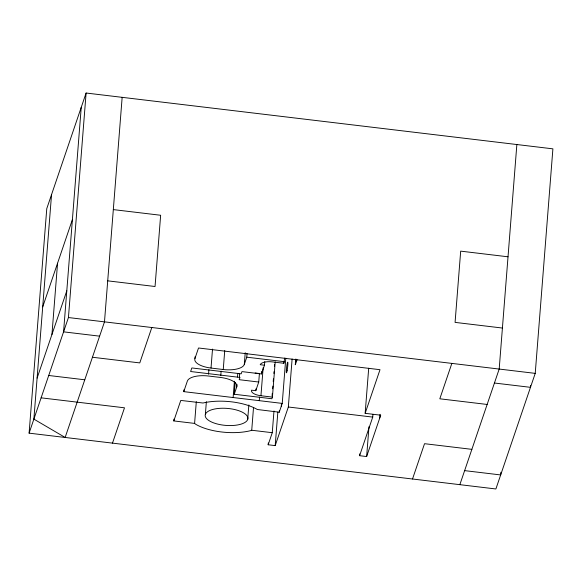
<?xml version="1.0" encoding="UTF-8"?>
<svg xmlns="http://www.w3.org/2000/svg" width="582" height="582" viewBox="0 0 582 582"><rect width="100%" height="100%" fill="white"/><g stroke="black" fill="none" stroke-linecap="round" stroke-linejoin="round"><path stroke-width="0.87" d="M29.1 433.154L46.771 208.632L86.107 93.025L552.9 148.846L535.229 373.368L495.893 488.975L29.1 433.154L68.436 317.546L86.107 93.025M51.543 194.599L33.872 419.12L65.148 437.46L104.484 321.861L122.155 97.34M51.951 334.468L57.56 263.224M81.24 107.328L63.569 331.849L99.617 336.163M273.977 410.972L272.267 432.702L251.73 430.251L250.078 430.796A38.849 15.488 4.5 0 1 195.756 424.3L194.592 423.412L173.8 420.924L173.938 419.113M285.798 358.141L282.234 403.406L183.767 391.635L183.912 389.824M247.052 353.565L246.768 357.181L244.295 364.456A18.784 7.486 4.5 0 1 223.248 369.519L211.019 368.057A18.784 7.486 4.5 0 1 194.926 358.556L195.072 356.744M194.592 423.412L196.309 401.66M205.373 414.377L206.37 401.682M208.552 374.204L208.909 369.679M211.019 368.057L212.517 349.069M220.774 375.666L221.131 371.141M223.248 369.519L224.739 350.531M233.127 397.535L234.408 381.261M275.206 361.851L272.427 397.113L271.874 398.75L234.248 394.247L235.172 382.498M234.248 394.247L236.728 386.972L236.939 384.258M237.507 377.027L237.791 373.411M239.406 377.107L239.675 373.659M244.295 364.456L245.218 352.707M247.706 419.433A21.41 8.534 4.5 0 0 218.403 408.455A21.41 8.534 4.5 0 0 213.514 422.823A21.41 8.534 4.5 0 0 247.706 419.433L248.849 404.934M251.73 430.251L253.512 407.589M272.427 397.113L260.947 395.738A10.993 4.38 4.5 0 1 251.533 390.18L255.796 390.689L255.942 388.9M255.796 390.689L258.743 382.032L259.412 373.513L255.149 373.004M259.274 400.663L259.557 397.048M258.743 382.032L239.202 379.69L239.973 377.427L190.612 371.52L191.827 367.948L241.188 373.848L241.952 371.607L261.493 373.942L261.696 371.389M260.947 395.738L263.151 367.715M261.493 373.942L264.468 365.212L264.752 361.618M292.113 359.029L288.337 407.007L275.199 445.608L268.164 444.772L268.302 442.96M272.085 396.036L272.296 393.323M272.652 388.805L272.871 386.092M273.22 381.574L273.438 378.86M273.867 373.433L274.006 371.629M274.435 366.202L274.573 364.397M275.199 445.608L277.84 412.114M173.8 420.924L180.776 400.423L203.002 403.013A38.849 15.488 4.5 0 1 257.324 409.502L279.244 412.202L279.389 410.39M264.468 365.212L260.198 364.703A10.782 4.3 4.5 0 1 272.456 361.902L283.849 363.27L283.994 361.458M283.849 363.27L284.678 358.061M281.295 406.171L281.513 403.45M295.911 359.058L295.321 364.688L295.743 359.261M368.704 368.224L365.154 413.322L380.708 415.184L366.638 456.543L359.596 455.699L359.741 453.887M366.638 456.543L368.988 426.664M359.596 455.699L372.735 417.098L372.946 414.384M379.77 417.941L380.053 414.319M516.86 144.54L499.189 369.061L459.853 484.661M500.884 472.264L500.673 474.941L464.625 470.627M530.624 385.546L530.478 387.328L494.438 383.021M42.712 306.86L72.401 219.589M37.102 378.104L66.799 290.833M112.479 443.12L124.497 407.807L41.118 397.833M151.815 327.521L139.775 362.913L92.436 357.253M183.767 391.635L187.36 381.065A18.784 7.486 4.5 0 1 208.407 376.008L220.636 377.471A18.784 7.486 4.5 0 1 236.728 386.972M194.926 358.556L198.52 347.992L380.002 369.694L365.154 413.322M268.164 444.772L272.267 432.702M279.244 412.202L282.234 403.406M295.321 364.688L297.082 359.778M412.514 479.001L424.533 443.688L471.871 449.348M451.85 363.401L439.81 398.794L487.149 404.454M113.315 209.6L160.647 215.26L155.045 286.504L107.714 280.844M508.021 256.8L460.682 251.14L455.08 322.384L502.419 328.044M68.436 317.546L535.229 373.368M246.768 357.181L284.394 361.677M48.721 375.485L84.768 379.791M288.337 407.007L372.735 417.098M287.122 370.698A5.369 0.495 -83.2 0 0 287.792 362.193A5.369 0.495 -83.2 0 0 286.395 369.57A5.369 0.495 -83.2 0 0 287.122 370.698"/></g></svg>
